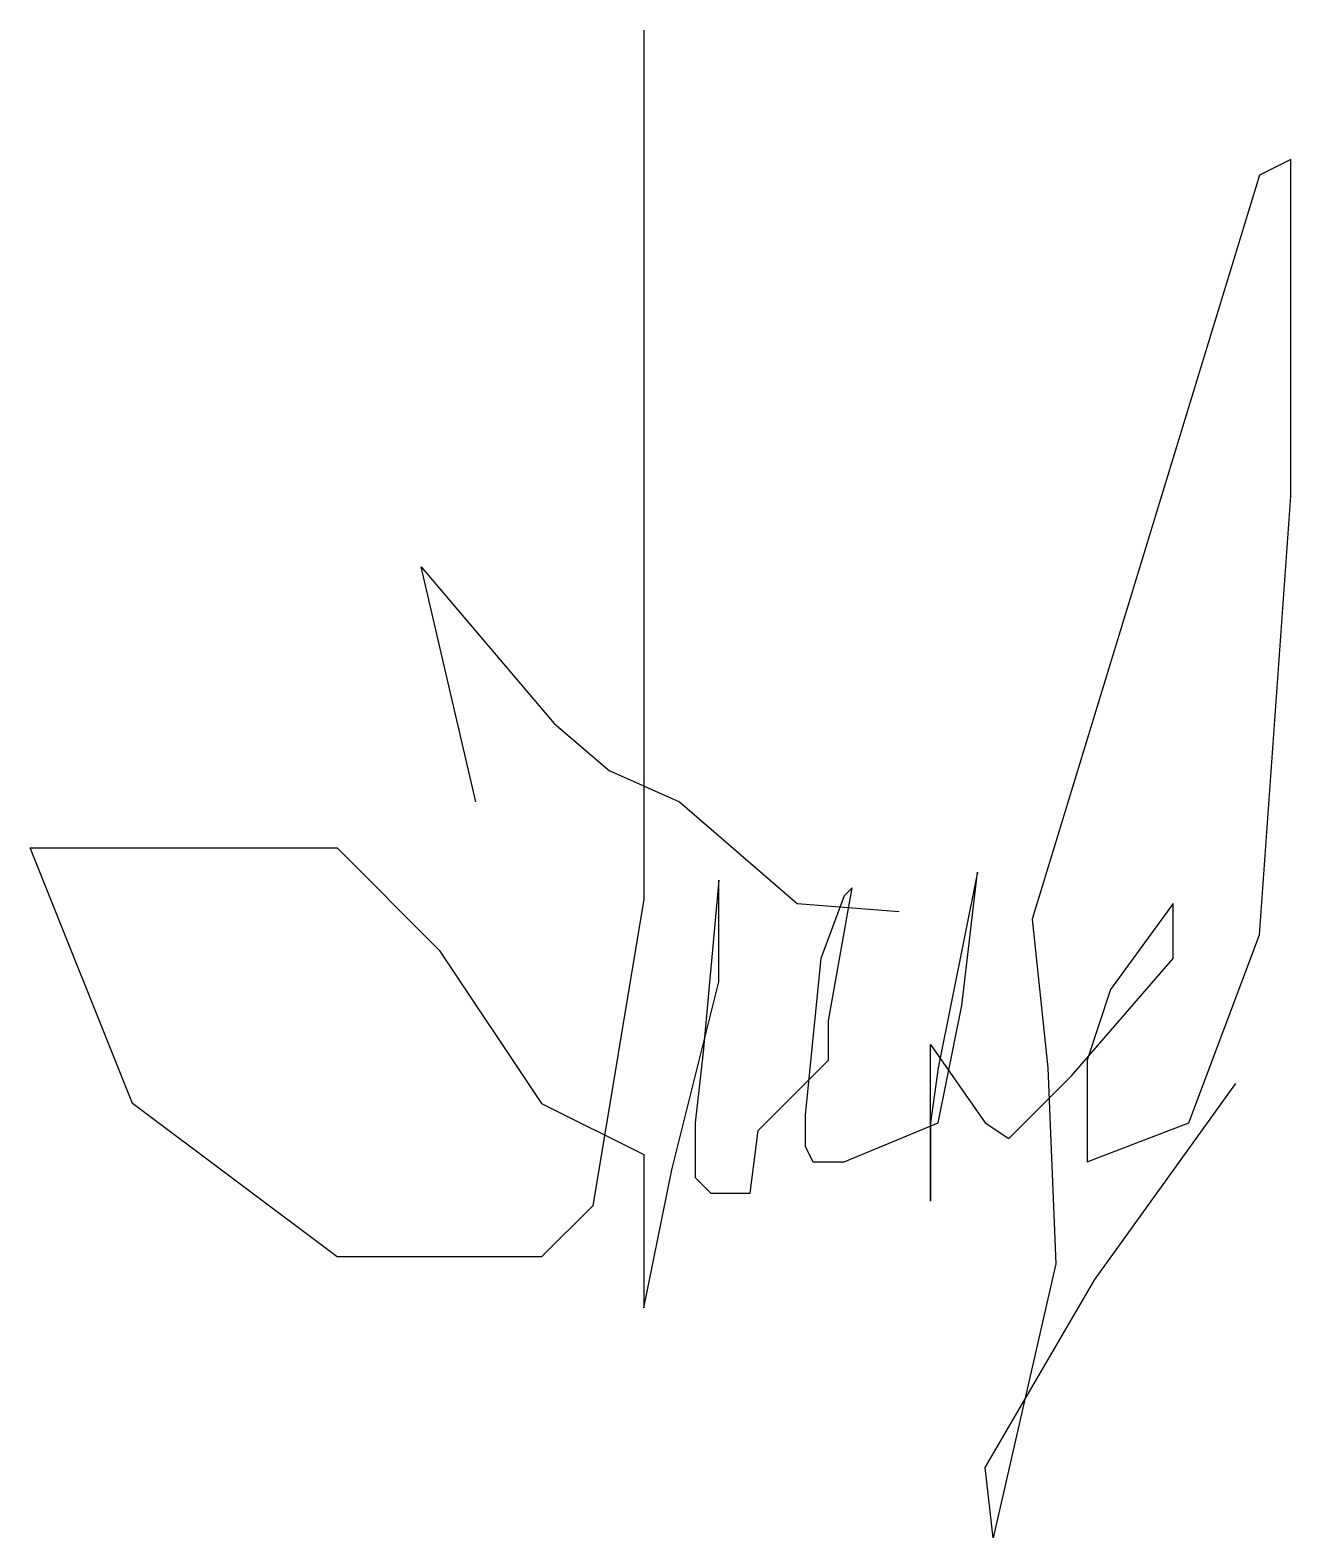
# Model space of a CAD drawing. Header units: millimetres. Extents: x 3141.85 to 3148.39, y 1725.97 to 1733.8.
import ezdxf

# ---------------------------------------------------------------- set-up
doc = ezdxf.new("R2010")
doc.units = ezdxf.units.MM

msp = doc.modelspace()

# ---------------------------------------------------------------- linework, layer by layer
at = {"color": 5}
for points in [[(3145.0329, 1733.805), (3145.0329, 1733.5395), (3145.0329, 1730.8848), (3145.0329, 1730.3539), (3145.0329, 1729.292), (3144.7672, 1727.6992), (3144.7672, 1727.6992), (3144.5016, 1727.4338), (3143.9703, 1727.4338), (3143.439, 1727.4338), (3142.3764, 1728.2302), (3141.8451, 1729.5575), (3143.1734, 1729.5575), (3143.439, 1729.5575), (3143.9703, 1729.0266), (3144.5016, 1728.2302), (3145.0329, 1727.9647), (3145.0329, 1727.1683), (3145.178, 1727.8859), (3145.4222, 1728.862), (3145.4222, 1729.1874), (3145.4222, 1729.3094), (3145.4222, 1729.3908), (3145.3408, 1728.496), (3145.3001, 1728.1299), (3145.3001, 1727.8859), (3145.3001, 1727.8452), (3145.3815, 1727.7638), (3145.5036, 1727.7638), (3145.585, 1727.7638), (3145.6257, 1728.0892), (3145.992, 1728.4553), (3145.992, 1728.6587), (3146.1142, 1729.3501), (3146.0735, 1729.3094), (3145.9513, 1728.984), (3145.8699, 1728.1706), (3145.8699, 1728.0079), (3145.9106, 1727.9265), (3146.0735, 1727.9265), (3146.5619, 1728.1299), (3146.684, 1728.74), (3146.7654, 1729.4315), (3146.5619, 1728.4146), (3146.5212, 1728.1299), (3146.5212, 1727.8452), (3146.5212, 1727.7232), (3146.5212, 1728.5366), (3146.8061, 1728.1299), (3146.9282, 1728.0486), (3147.2538, 1728.3739), (3147.7829, 1728.984), (3147.7829, 1729.2688), (3147.4573, 1728.8214), (3147.3352, 1728.4553), (3147.3352, 1728.0079), (3147.3352, 1727.9265), (3147.8643, 1728.1299), (3148.2306, 1729.1061), (3148.3934, 1731.3838), (3148.3934, 1733.1327), (3148.2306, 1733.0514), (3147.0503, 1729.1874), (3147.1317, 1728.4146), (3147.1724, 1727.3978), (3146.8468, 1725.9742), (3146.8061, 1726.3403), (3147.3759, 1727.3164), (3148.1085, 1728.3333)], [(3144.1605, 1729.7975), (3143.8756, 1731.0177), (3144.5675, 1730.2043), (3144.8524, 1729.9602), (3145.2187, 1729.7975), (3145.8292, 1729.2688), (3146.3584, 1729.2281)]]:
    msp.add_lwpolyline(points, dxfattribs=at)

doc.saveas('drawing.dxf')
